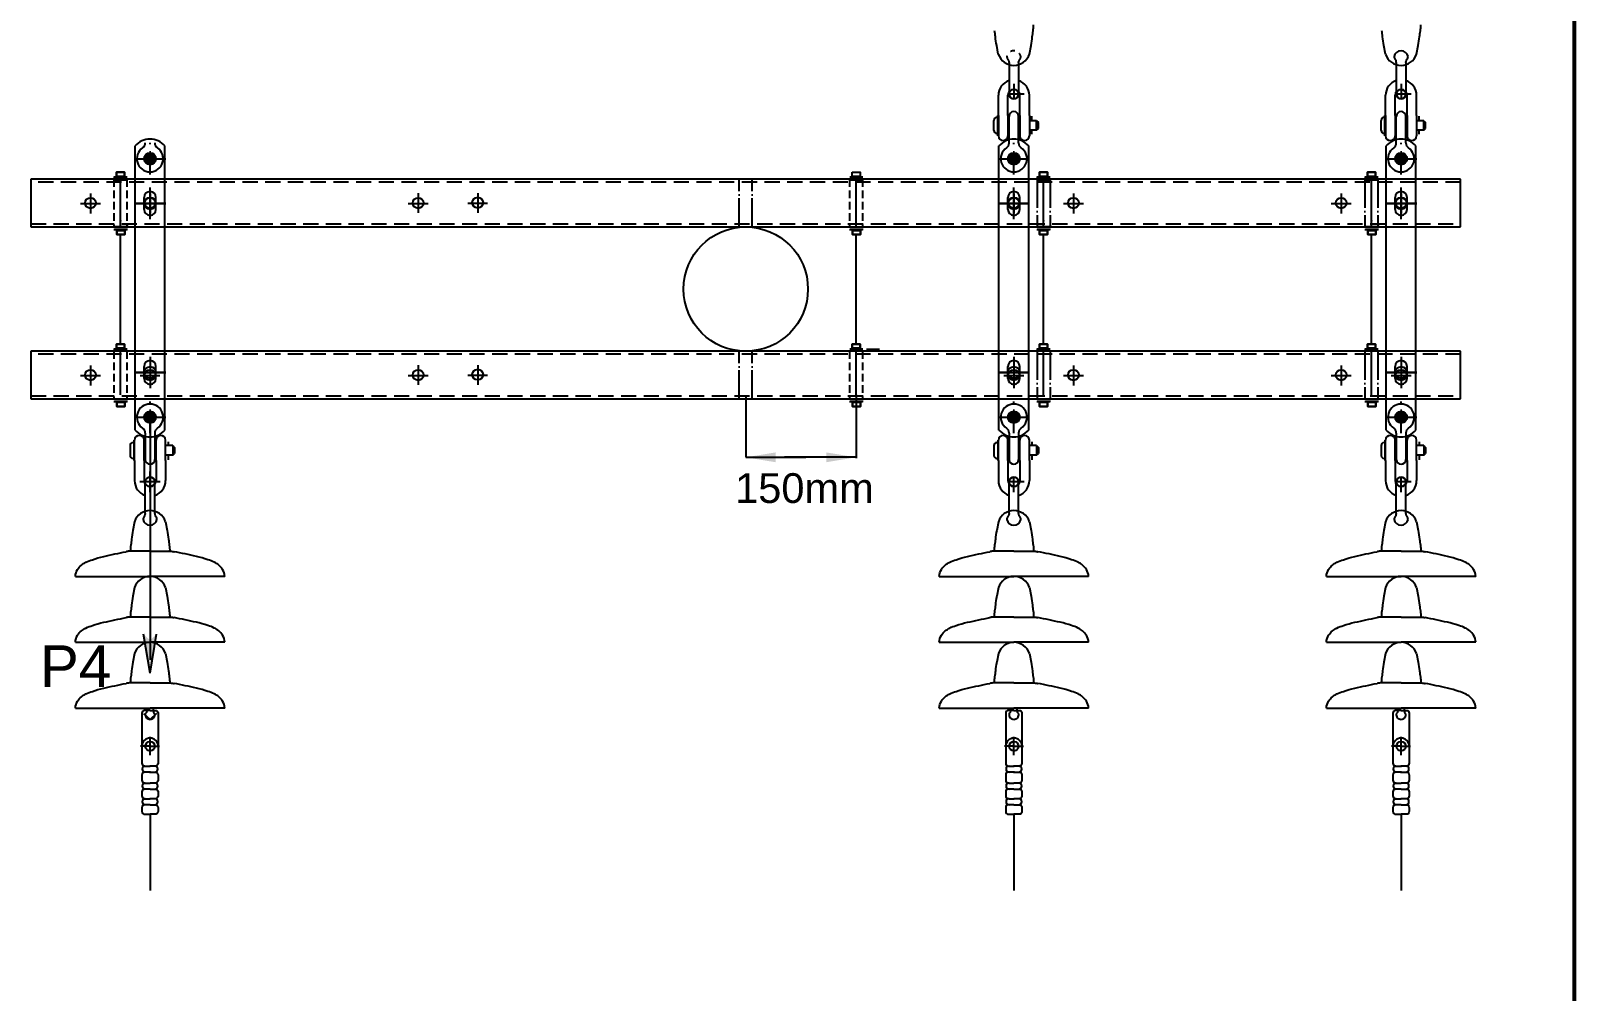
# Model space of a CAD drawing. Header units: millimetres. Extents: x 2635 to 48045, y -9970 to 7555.
# Drawn here: x 38176 to 40768, y -8358 to -6745 of the extents above; entities that cross this region are included whole.
import ezdxf

# ---------------------------------------------------------------- set-up
doc = ezdxf.new("R2010")
doc.units = ezdxf.units.MM
for name, pattern in [('ACAD_ISO03W100', [30, 12, -18]), ('ACAD_ISO04W100', [30, 24, -3, 0, -3]), ('DASHDOTX2', [50.8, 25.4, -12.7, 0, -12.7]), ('DASHED2', [9.525, 6.35, -3.175])]:
    doc.linetypes.add(name, pattern=pattern)
doc.styles.add('Standard1', font='VNARIAL_0.TTF')
doc.styles.add('Standard_1', font='VHELVEN_0.TTF')
doc.dimstyles.new('Da22', dxfattribs={"dimscale": 20, "dimtxt": 2.5, "dimasz": 2.5, "dimexe": 1.25, "dimexo": 0.625, "dimtad": 1, "dimtxsty": 'Standard1', "dimcen": 2.5, "dimclrd": 140, "dimclre": 140, "dimadec": 0, "dimazin": 0, "dimtfac": 1, "dimtmove": 0, "dimatfit": 3, "dimfxl": 1, "dimarcsym": 0})

msp = doc.modelspace()

# ---------------------------------------------------------------- hatches: boundary and pattern name
h = msp.add_hatch(color=140)
edge = h.paths.add_edge_path()
edge.add_arc((38376.257, -6960.139), 9.957, 0, 360)
h = msp.add_hatch(color=140)
edge = h.paths.add_edge_path()
edge.add_arc((39826.257, -6960.139), 9.957, 0, 360)
h = msp.add_hatch(color=140)
edge = h.paths.add_edge_path()
edge.add_arc((40476.257, -6960.139), 9.957, 0, 360)
h = msp.add_hatch(color=140)
edge = h.paths.add_edge_path()
edge.add_arc((38376.287, -7394.139), 9.957, 0, 360)
h = msp.add_hatch(color=140)
edge = h.paths.add_edge_path()
edge.add_arc((39826.287, -7394.139), 9.957, 0, 360)
h = msp.add_hatch(color=140)
edge = h.paths.add_edge_path()
edge.add_arc((40476.287, -7394.139), 9.957, 0, 360)
h = msp.add_hatch(color=6)
h.paths.add_polyline_path([(38365.492, -7758.653), (38376.287, -7768.742), (38387.081, -7758.653), (38376.287, -7824.195)])
edge = h.paths.add_edge_path()
edge.add_line((38376.287, -7394.139), (38376.287, -7801.338))

# ---------------------------------------------------------------- linework, layer by layer
at = {"color": 2}
for p, q in [((40765.404, -2955.07), (40765.404, -9955.07)), ((40765.404, -2956.07), (40765.404, -9956.07)), ((40765.404, -2957.07), (40765.404, -9957.07)), ((40765.404, -2958.07), (40765.404, -9958.07)), ((40766.404, -2955.07), (40766.404, -9955.07)), ((40766.404, -2956.07), (40766.404, -9956.07)), ((40766.404, -2957.07), (40766.404, -9957.07)), ((40766.404, -2958.07), (40766.404, -9958.07)), ((40767.404, -2955.07), (40767.404, -9955.07)), ((40767.404, -2956.07), (40767.404, -9956.07)), ((40767.404, -2957.07), (40767.404, -9957.07)), ((40767.404, -2958.07), (40767.404, -9958.07)), ((40768.404, -2955.07), (40768.404, -9955.07)), ((40768.404, -2956.07), (40768.404, -9956.07)), ((40768.404, -2957.07), (40768.404, -9957.07)), ((40768.404, -2958.07), (40768.404, -9958.07)), ((38326.562, -7271.347), (38326.562, -7087.562)), ((39561.44, -7271.347), (39561.44, -7087.562)), ((39875.796, -7271.347), (39875.796, -7087.562)), ((40426.562, -7271.347), (40426.562, -7087.562))]:
    msp.add_line(p, q, dxfattribs=at)
at = {"color": 140}
for p, q in [((39818.257, -6798.543), (39818.257, -6797.325)), ((39818.257, -6798.543), (39818.257, -6851.599)), ((39834.257, -6798.543), (39834.257, -6797.325)), ((39834.257, -6798.543), (39834.257, -6851.599)), ((40468.257, -6798.543), (40468.257, -6797.325)), ((40468.257, -6798.543), (40468.257, -6851.599)), ((40484.257, -6798.543), (40484.257, -6797.325)), ((40484.257, -6798.543), (40484.257, -6851.599)), ((39800.257, -6887.636), (39800.257, -6853.599)), ((39816.257, -6887.636), (39816.257, -6853.599)), ((39836.257, -6887.636), (39836.257, -6853.599)), ((39852.257, -6887.636), (39852.257, -6853.599)), ((40450.257, -6887.636), (40450.257, -6853.599)), ((40466.257, -6887.636), (40466.257, -6853.599)), ((40486.257, -6887.636), (40486.257, -6853.599)), ((40502.257, -6887.636), (40502.257, -6853.599)), ((39797.763, -6890.723), (39798.55, -6890.723)), ((39799.233, -6921.672), (39799.233, -6887.636)), ((39800.257, -6887.636), (39800.257, -6921.672)), ((39816.257, -6887.636), (39816.257, -6921.672)), ((39818.257, -6933.539), (39818.257, -6888.992)), ((39834.257, -6933.539), (39834.257, -6888.992)), ((39836.257, -6887.636), (39836.257, -6921.672)), ((39852.257, -6887.636), (39852.257, -6921.672)), ((39856.621, -6896.388), (39856.621, -6888.673)), ((40447.763, -6890.723), (40448.55, -6890.723)), ((40449.233, -6921.672), (40449.233, -6887.636)), ((40450.257, -6887.636), (40450.257, -6921.672)), ((40466.257, -6887.636), (40466.257, -6921.672)), ((40468.257, -6933.539), (40468.257, -6888.992)), ((40484.257, -6933.539), (40484.257, -6888.992)), ((40486.257, -6887.636), (40486.257, -6921.672)), ((40502.257, -6887.636), (40502.257, -6921.672)), ((40506.621, -6896.388), (40506.621, -6888.673)), ((39792.763, -6912.545), (39792.763, -6895.723)), ((39797.763, -6917.545), (39798.55, -6917.545)), ((39818.257, -6896.388), (39816.257, -6896.388)), ((39818.257, -6912.388), (39816.257, -6912.388)), ((39836.257, -6896.388), (39834.257, -6896.388)), ((39836.257, -6912.388), (39834.257, -6912.388)), ((39864.377, -6896.388), (39852.257, -6896.388)), ((39864.377, -6912.388), (39852.257, -6912.388)), ((39856.621, -6918.912), (39856.621, -6912.388)), ((39864.377, -6912.388), (39864.377, -6896.388)), ((39864.377, -6896.388), (39867.377, -6899.388)), ((39864.377, -6912.388), (39867.377, -6909.388)), ((39867.377, -6909.388), (39867.377, -6899.388)), ((40442.763, -6912.545), (40442.763, -6895.723)), ((40447.763, -6917.545), (40448.55, -6917.545)), ((40468.257, -6896.388), (40466.257, -6896.388)), ((40468.257, -6912.388), (40466.257, -6912.388)), ((40486.257, -6896.388), (40484.257, -6896.388)), ((40486.257, -6912.388), (40484.257, -6912.388)), ((40514.377, -6896.388), (40502.257, -6896.388)), ((40514.377, -6912.388), (40502.257, -6912.388)), ((40506.621, -6918.912), (40506.621, -6912.388)), ((40514.377, -6912.388), (40514.377, -6896.388)), ((40514.377, -6896.388), (40517.377, -6899.388)), ((40514.377, -6912.388), (40517.377, -6909.388)), ((40517.377, -6909.388), (40517.377, -6899.388)), ((38349.716, -6960.139), (38402.799, -6960.139)), ((39799.716, -6960.139), (39852.799, -6960.139)), ((40449.716, -6960.139), (40502.799, -6960.139)), ((38315.126, -6991.123), (38337.142, -6991.123)), ((38337.998, -6991.123), (38315.982, -6991.123)), ((38337.998, -6996.023), (38315.982, -6996.023)), ((39572.875, -6991.123), (39550.86, -6991.123)), ((39572.875, -6996.023), (39550.86, -6996.023)), ((39864.361, -6991.123), (39886.376, -6991.123)), ((39887.232, -6991.123), (39865.217, -6991.123)), ((39887.232, -6996.023), (39865.217, -6996.023)), ((40415.126, -6991.123), (40437.142, -6991.123)), ((40437.998, -6991.123), (40415.982, -6991.123)), ((40437.998, -6996.023), (40415.982, -6996.023)), ((38376.257, -7061.774), (38376.257, -7008.691)), ((38376.257, -7061.774), (38376.257, -7008.691)), ((38376.257, -7061.774), (38376.257, -7008.691)), ((39826.257, -7061.774), (39826.257, -7008.691)), ((39826.257, -7061.774), (39826.257, -7008.691)), ((39826.257, -7061.774), (39826.257, -7008.691)), ((40476.257, -7061.774), (40476.257, -7008.691)), ((40476.257, -7061.774), (40476.257, -7008.691)), ((40476.257, -7061.774), (40476.257, -7008.691)), ((38402.799, -7035.233), (38349.716, -7035.233)), ((38402.799, -7035.233), (38349.716, -7035.233)), ((38349.716, -7035.233), (38402.799, -7035.233)), ((38349.716, -7035.233), (38402.799, -7035.233)), ((38366.3, -7045.276), (38366.3, -7025.189)), ((38386.214, -7045.276), (38386.214, -7025.189)), ((39799.716, -7035.233), (39852.799, -7035.233)), ((39799.716, -7035.233), (39852.799, -7035.233)), ((39852.799, -7035.233), (39799.716, -7035.233)), ((39852.799, -7035.233), (39799.716, -7035.233)), ((39816.3, -7045.276), (39816.3, -7025.189)), ((39836.214, -7045.276), (39836.214, -7025.189)), ((40449.716, -7035.233), (40502.799, -7035.233)), ((40449.716, -7035.233), (40502.799, -7035.233)), ((40502.799, -7035.233), (40449.716, -7035.233)), ((40502.799, -7035.233), (40449.716, -7035.233)), ((40466.3, -7045.276), (40466.3, -7025.189)), ((40486.214, -7045.276), (40486.214, -7025.189)), ((38312.881, -7074.644), (38338.016, -7074.644)), ((38340.243, -7074.644), (38315.108, -7074.644)), ((39862.116, -7074.644), (39887.25, -7074.644)), ((39889.477, -7074.644), (39864.342, -7074.644)), ((40412.881, -7074.644), (40438.016, -7074.644)), ((40440.243, -7074.644), (40415.108, -7074.644)), ((38315.584, -7079.072), (38337.599, -7079.072)), ((38338.455, -7079.072), (38316.44, -7079.072)), ((39550.462, -7079.072), (39572.477, -7079.072)), ((39573.333, -7079.072), (39551.317, -7079.072)), ((39864.818, -7079.072), (39886.833, -7079.072)), ((39887.689, -7079.072), (39865.674, -7079.072)), ((40415.584, -7079.072), (40437.599, -7079.072)), ((40438.455, -7079.072), (40416.44, -7079.072)), ((38315.126, -7279.837), (38337.142, -7279.837)), ((38337.998, -7279.837), (38315.982, -7279.837)), ((39572.875, -7279.837), (39550.86, -7279.837)), ((39578.923, -7279.837), (39600.938, -7279.837)), ((39864.361, -7279.837), (39886.376, -7279.837)), ((39887.232, -7279.837), (39865.217, -7279.837)), ((40415.126, -7279.837), (40437.142, -7279.837)), ((40437.998, -7279.837), (40415.982, -7279.837)), ((38366.3, -7329.09), (38366.3, -7309.003)), ((38376.257, -7292.505), (38376.257, -7345.588)), ((38376.257, -7292.505), (38376.257, -7345.588)), ((38386.214, -7329.09), (38386.214, -7309.003)), ((39816.3, -7329.09), (39816.3, -7309.003)), ((39826.257, -7292.505), (39826.257, -7345.588)), ((39826.257, -7292.505), (39826.257, -7345.588)), ((39836.214, -7329.09), (39836.214, -7309.003)), ((40466.3, -7329.09), (40466.3, -7309.003)), ((40476.257, -7292.505), (40476.257, -7345.588)), ((40476.257, -7292.505), (40476.257, -7345.588)), ((40486.214, -7329.09), (40486.214, -7309.003)), ((38402.799, -7319.046), (38349.716, -7319.046)), ((38349.716, -7319.046), (38402.799, -7319.046)), ((38349.716, -7319.046), (38402.799, -7319.046)), ((39799.716, -7319.046), (39852.799, -7319.046)), ((39799.716, -7319.046), (39852.799, -7319.046)), ((39852.799, -7319.046), (39799.716, -7319.046)), ((40449.716, -7319.046), (40502.799, -7319.046)), ((40449.716, -7319.046), (40502.799, -7319.046)), ((40502.799, -7319.046), (40449.716, -7319.046)), ((38315.584, -7367.786), (38337.599, -7367.786)), ((38338.455, -7367.786), (38316.44, -7367.786)), ((39550.462, -7367.786), (39572.477, -7367.786)), ((39573.333, -7367.786), (39551.317, -7367.786)), ((39864.818, -7367.786), (39886.833, -7367.786)), ((39887.689, -7367.786), (39865.674, -7367.786)), ((40415.584, -7367.786), (40437.599, -7367.786)), ((40438.455, -7367.786), (40416.44, -7367.786)), ((38349.716, -7394.139), (38402.799, -7394.139)), ((39799.716, -7394.139), (39852.799, -7394.139)), ((40449.716, -7394.139), (40502.799, -7394.139)), ((39797.793, -7436.734), (39798.579, -7436.734)), ((39799.262, -7432.607), (39799.262, -7466.643)), ((39800.287, -7466.643), (39800.287, -7432.607)), ((39816.287, -7466.643), (39816.287, -7432.607)), ((39818.287, -7420.739), (39818.287, -7465.287)), ((39834.287, -7420.739), (39834.287, -7465.287)), ((39836.287, -7466.643), (39836.287, -7432.607)), ((39852.287, -7466.643), (39852.287, -7432.607)), ((39856.65, -7435.367), (39856.65, -7441.891)), ((40447.793, -7436.734), (40448.579, -7436.734)), ((40449.262, -7432.607), (40449.262, -7466.643)), ((40450.287, -7466.643), (40450.287, -7432.607)), ((40466.287, -7466.643), (40466.287, -7432.607)), ((40468.287, -7420.739), (40468.287, -7465.287)), ((40484.287, -7420.739), (40484.287, -7465.287)), ((40486.287, -7466.643), (40486.287, -7432.607)), ((40502.287, -7466.643), (40502.287, -7432.607)), ((40506.65, -7435.367), (40506.65, -7441.891)), ((39792.793, -7441.734), (39792.793, -7458.555)), ((39797.793, -7463.555), (39798.579, -7463.555)), ((39818.287, -7441.891), (39816.287, -7441.891)), ((39818.287, -7457.891), (39816.287, -7457.891)), ((39836.287, -7441.891), (39834.287, -7441.891)), ((39836.287, -7457.891), (39834.287, -7457.891)), ((39864.407, -7441.891), (39852.287, -7441.891)), ((39864.407, -7457.891), (39852.287, -7457.891)), ((39856.65, -7457.891), (39856.65, -7465.606)), ((39864.407, -7441.891), (39864.407, -7457.891)), ((39864.407, -7441.891), (39867.407, -7444.891)), ((39864.407, -7457.891), (39867.407, -7454.891)), ((39867.407, -7444.891), (39867.407, -7454.891)), ((40442.793, -7441.734), (40442.793, -7458.555)), ((40447.793, -7463.555), (40448.579, -7463.555)), ((40468.287, -7441.891), (40466.287, -7441.891)), ((40468.287, -7457.891), (40466.287, -7457.891)), ((40486.287, -7441.891), (40484.287, -7441.891)), ((40486.287, -7457.891), (40484.287, -7457.891)), ((40514.407, -7441.891), (40502.287, -7441.891)), ((40514.407, -7457.891), (40502.287, -7457.891)), ((40506.65, -7457.891), (40506.65, -7465.606)), ((40514.407, -7441.891), (40514.407, -7457.891)), ((40514.407, -7441.891), (40517.407, -7444.891)), ((40514.407, -7457.891), (40517.407, -7454.891)), ((40517.407, -7444.891), (40517.407, -7454.891)), ((39800.287, -7466.643), (39800.287, -7500.679)), ((39816.287, -7466.643), (39816.287, -7500.679)), ((39836.287, -7466.643), (39836.287, -7500.679)), ((39852.287, -7466.643), (39852.287, -7500.679)), ((40450.287, -7466.643), (40450.287, -7500.679)), ((40466.287, -7466.643), (40466.287, -7500.679)), ((40486.287, -7466.643), (40486.287, -7500.679)), ((40502.287, -7466.643), (40502.287, -7500.679)), ((39818.287, -7555.736), (39818.287, -7502.679)), ((39834.287, -7555.736), (39834.287, -7502.679)), ((40468.287, -7555.736), (40468.287, -7502.679)), ((40484.287, -7555.736), (40484.287, -7502.679)), ((39818.287, -7555.736), (39818.287, -7556.954)), ((39834.287, -7555.736), (39834.287, -7556.954)), ((40468.287, -7555.736), (40468.287, -7556.954)), ((40484.287, -7555.736), (40484.287, -7556.954)), ((39821.283, -7882.757), (39821.283, -7887.217)), ((39831.291, -7882.757), (39831.291, -7887.217)), ((40471.283, -7882.757), (40471.283, -7887.217)), ((40481.291, -7882.757), (40481.291, -7887.217)), ((39826.302, -7961.575), (39826.302, -7930.956)), ((40476.302, -7961.575), (40476.302, -7930.956)), ((39826.302, -7946.687), (39810.302, -7946.687)), ((39826.302, -7946.687), (39842.302, -7946.687)), ((40476.302, -7946.687), (40460.302, -7946.687)), ((40476.302, -7946.687), (40492.302, -7946.687)), ((39826.302, -8060.848), (39826.302, -8189.102)), ((40476.302, -8060.848), (40476.302, -8189.102))]:
    msp.add_line(p, q, dxfattribs=at)
at = {"color": 140, "linetype": 'DASHDOTX2'}
for p, q in [((39826.257, -6834.511), (39826.257, -6868.688)), ((40476.257, -6834.511), (40476.257, -6868.688)), ((39843.346, -6851.599), (39809.169, -6851.599)), ((40493.346, -6851.599), (40459.169, -6851.599)), ((38376.257, -6986.681), (38376.257, -6933.598)), ((39826.257, -6986.681), (39826.257, -6933.598)), ((40476.257, -6986.681), (40476.257, -6933.598)), ((38376.257, -7420.681), (38376.257, -7367.598)), ((39826.257, -7420.681), (39826.257, -7367.598)), ((40476.257, -7420.681), (40476.257, -7367.598)), ((39826.287, -7519.768), (39826.287, -7485.591)), ((40476.287, -7519.768), (40476.287, -7485.591)), ((39843.375, -7502.679), (39809.198, -7502.679)), ((40493.375, -7502.679), (40459.198, -7502.679))]:
    msp.add_line(p, q, dxfattribs=at)
for p, q in [((38351.257, -7415.68), (38351.257, -6938.599)), ((38401.257, -7415.68), (38401.257, -6938.599)), ((39801.257, -7415.68), (39801.257, -6938.599)), ((39851.257, -7415.68), (39851.257, -6938.599)), ((40451.257, -7415.68), (40451.257, -6938.599)), ((40501.257, -7415.68), (40501.257, -6938.599)), ((38326.562, -7072.733), (38326.562, -6997.733)), ((39561.44, -7072.733), (39561.44, -6997.733)), ((39875.796, -7072.733), (39875.796, -6997.733)), ((40426.562, -7072.733), (40426.562, -6997.733)), ((38326.562, -7271.347), (38326.562, -7087.562)), ((39561.44, -7271.347), (39561.44, -7087.562)), ((39875.796, -7271.347), (39875.796, -7087.562)), ((40426.562, -7271.347), (40426.562, -7087.562)), ((38326.562, -7356.546), (38326.562, -7281.546)), ((39561.44, -7356.546), (39561.44, -7281.546)), ((39875.796, -7356.546), (39875.796, -7281.546)), ((40426.562, -7356.546), (40426.562, -7281.546))]:
    msp.add_line(p, q)
at = {"color": 7}
for p, q in [((40576.257, -6994.544), (38176.257, -6994.544)), ((38176.257, -6994.544), (38176.257, -7074.544)), ((40576.257, -7074.544), (40576.257, -6994.544)), ((38176.257, -7074.544), (40576.257, -7074.544)), ((40576.257, -7283.357), (38176.257, -7283.357)), ((38176.257, -7283.357), (38176.257, -7363.357)), ((40576.257, -7363.357), (40576.257, -7283.357)), ((39376.257, -7358.357), (39376.257, -7461.515)), ((39561.44, -7356.546), (39561.44, -7462.92)), ((38176.257, -7363.357), (40576.257, -7363.357)), ((38376.287, -7824.195), (38365.492, -7758.653))]:
    msp.add_line(p, q, dxfattribs=at)
at = {"color": 140, "linetype": 'DASHED2', "ltscale": 2}
for p, q in [((38315.257, -6994.544), (38315.257, -7074.544)), ((38337.257, -6994.544), (38337.257, -7074.544)), ((39550.135, -6994.544), (39550.135, -7074.544)), ((39572.135, -6994.544), (39572.135, -7074.544)), ((38315.257, -7283.357), (38315.257, -7363.357)), ((38337.257, -7283.357), (38337.257, -7363.357)), ((39550.135, -7283.357), (39550.135, -7363.357)), ((39572.135, -7283.357), (39572.135, -7363.357))]:
    msp.add_line(p, q, dxfattribs=at)
at = {"color": 140, "linetype": 'ACAD_ISO04W100', "ltscale": 2}
for p, q in [((39365.257, -7074.544), (39365.257, -6994.544)), ((39387.257, -7074.544), (39387.257, -6994.544)), ((39865.257, -6994.544), (39865.257, -7074.544)), ((39887.257, -6994.544), (39887.257, -7074.544)), ((40415.257, -6994.544), (40415.257, -7074.544)), ((40437.257, -6994.544), (40437.257, -7074.544)), ((38276.257, -7018.535), (38276.257, -7051.93)), ((38376.257, -7018.535), (38376.257, -7051.93)), ((38826.257, -7017.846), (38826.257, -7051.241)), ((38926.257, -7017.846), (38926.257, -7051.241)), ((39826.257, -7018.535), (39826.257, -7051.93)), ((39926.257, -7018.535), (39926.257, -7051.93)), ((40375.677, -7018.535), (40375.677, -7051.93)), ((40476.257, -7018.535), (40476.257, -7051.93)), ((38259.56, -7035.233), (38292.955, -7035.233)), ((38359.56, -7035.233), (38392.955, -7035.233)), ((38809.56, -7035.233), (38842.955, -7035.233)), ((38909.56, -7034.544), (38942.955, -7034.544)), ((39809.56, -7035.233), (39842.955, -7035.233)), ((39909.56, -7035.233), (39942.955, -7035.233)), ((40358.98, -7035.233), (40392.375, -7035.233)), ((40459.56, -7035.233), (40492.955, -7035.233)), ((39365.257, -7363.357), (39365.257, -7283.357)), ((39387.257, -7363.357), (39387.257, -7283.357)), ((39865.257, -7283.357), (39865.257, -7363.357)), ((39887.257, -7283.357), (39887.257, -7363.357)), ((40415.257, -7283.357), (40415.257, -7363.357)), ((40437.257, -7283.357), (40437.257, -7363.357)), ((38276.257, -7307.349), (38276.257, -7340.744)), ((38376.257, -7307.349), (38376.257, -7340.744)), ((38826.257, -7306.66), (38826.257, -7340.055)), ((38926.257, -7306.66), (38926.257, -7340.055)), ((39826.257, -7307.349), (39826.257, -7340.744)), ((39926.257, -7307.349), (39926.257, -7340.744)), ((40375.677, -7307.349), (40375.677, -7340.744)), ((40476.257, -7307.349), (40476.257, -7340.744)), ((38259.56, -7324.046), (38292.955, -7324.046)), ((38359.56, -7324.046), (38392.955, -7324.046)), ((38809.56, -7324.046), (38842.955, -7324.046)), ((38909.56, -7323.357), (38942.955, -7323.357)), ((39809.56, -7324.046), (39842.955, -7324.046)), ((39909.56, -7324.046), (39942.955, -7324.046)), ((40358.98, -7324.046), (40392.375, -7324.046)), ((40459.56, -7324.046), (40492.955, -7324.046))]:
    msp.add_line(p, q, dxfattribs=at)
at = {"color": 140, "linetype": 'DASHED2', "ltscale": 4}
for p, q in [((40576.257, -6999.544), (38176.257, -6999.544)), ((38176.257, -7069.544), (40576.257, -7069.544)), ((40576.257, -7288.357), (38176.257, -7288.357)), ((38176.257, -7358.357), (40576.257, -7358.357))]:
    msp.add_line(p, q, dxfattribs=at)
at = {"color": 6}
for p, q in [((38376.287, -7394.139), (38376.287, -7801.338)), ((38376.287, -7824.195), (38387.081, -7758.653))]:
    msp.add_line(p, q, dxfattribs=at)
at = {"color": 240}
for p, q in [((38347.793, -7436.734), (38348.579, -7436.734)), ((38349.262, -7432.607), (38349.262, -7466.643)), ((38350.287, -7466.643), (38350.287, -7432.607)), ((38366.287, -7466.643), (38366.287, -7432.607)), ((38368.287, -7420.739), (38368.287, -7465.287)), ((38384.287, -7420.739), (38384.287, -7465.287)), ((38386.287, -7466.643), (38386.287, -7432.607)), ((38402.287, -7466.643), (38402.287, -7432.607)), ((38406.65, -7435.367), (38406.65, -7441.891)), ((38342.793, -7441.734), (38342.793, -7458.555)), ((38347.793, -7463.555), (38348.579, -7463.555)), ((38368.287, -7441.891), (38366.287, -7441.891)), ((38368.287, -7457.891), (38366.287, -7457.891)), ((38386.287, -7441.891), (38384.287, -7441.891)), ((38386.287, -7457.891), (38384.287, -7457.891)), ((38414.407, -7441.891), (38402.287, -7441.891)), ((38414.407, -7457.891), (38402.287, -7457.891)), ((38406.65, -7457.891), (38406.65, -7465.606)), ((38414.407, -7441.891), (38414.407, -7457.891)), ((38414.407, -7441.891), (38417.407, -7444.891)), ((38414.407, -7457.891), (38417.407, -7454.891)), ((38417.407, -7444.891), (38417.407, -7454.891)), ((38350.287, -7466.643), (38350.287, -7500.679)), ((38366.287, -7466.643), (38366.287, -7500.679)), ((38376.287, -7519.768), (38376.287, -7485.591)), ((38386.287, -7466.643), (38386.287, -7500.679)), ((38402.287, -7466.643), (38402.287, -7500.679)), ((38393.375, -7502.679), (38359.198, -7502.679)), ((38368.287, -7555.736), (38368.287, -7502.679)), ((38384.287, -7555.736), (38384.287, -7502.679)), ((38368.287, -7555.736), (38368.287, -7556.954)), ((38384.287, -7555.736), (38384.287, -7556.954)), ((38365.492, -7891.899), (38376.287, -7901.988)), ((38371.283, -7882.757), (38371.283, -7887.217)), ((38387.081, -7891.899), (38376.287, -7901.988)), ((38381.291, -7882.757), (38381.291, -7887.217)), ((38376.302, -7961.575), (38376.302, -7930.956)), ((38376.302, -7946.687), (38360.302, -7946.687)), ((38376.302, -7946.687), (38392.302, -7946.687)), ((38376.302, -8060.848), (38376.302, -8189.102))]:
    msp.add_line(p, q, dxfattribs=at)
at = {"color": 140}
for points in [[(39858.611, -6745.421, 0.05512231), (39859.155, -6735.219, -7.38166631)], [(40508.611, -6745.421, 0.05512231), (40509.155, -6735.219, -7.38166631)], [(39800.205, -6784.618), (39797.456, -6770.008, -0.01898779), (39795.252, -6755.22, 0.01335448), (39793.904, -6745.421, 6.60090783)], [(39852.31, -6784.618), (39855.058, -6770.008, 0.01898779), (39857.263, -6755.22, -0.01335448), (39858.611, -6745.421, -6.60090783)], [(40450.205, -6784.618), (40447.456, -6770.008, -0.01898779), (40445.252, -6755.22, 0.01335448), (40443.904, -6745.421, 6.60090783)], [(40502.31, -6784.618), (40505.058, -6770.008, 0.01898779), (40507.263, -6755.22, -0.01335448), (40508.611, -6745.421, -6.60090783)], [(39800.234, -7569.661), (39797.486, -7584.271, 0.01898779), (39795.281, -7599.059, -0.01335448), (39793.934, -7608.858, -6.60090783)], [(39852.34, -7569.661), (39855.088, -7584.271, -0.01898779), (39857.292, -7599.059, 0.01335448), (39858.64, -7608.858, 6.60090783)], [(40450.234, -7569.661), (40447.486, -7584.271, 0.01898779), (40445.281, -7599.059, -0.01335448), (40443.934, -7608.858, -6.60090783)], [(40502.34, -7569.661), (40505.088, -7584.271, -0.01898779), (40507.292, -7599.059, 0.01335448), (40508.64, -7608.858, 6.60090783)], [(39700.948, -7661.532, -0.12646389), (39704.552, -7649.618, -0.06685663), (39710.961, -7642.5, -0.06371024), (39718.618, -7637.518, -0.04467711), (39729.479, -7633.426, -0.03200233), (39748.521, -7627.956, -0.0086151), (39786.037, -7619.982)], [(39826.361, -7619.06), (39793.389, -7619.06, 0.03315086), (39790.046, -7619.282, 0.01624071), (39787.714, -7619.67, 0.09633496), (39786.742, -7619.887, -0.05077985), (39786.037, -7619.982, -0.64695834)], [(39793.934, -7608.858, 0.05512231), (39793.389, -7619.06, -7.38166631)], [(39826.213, -7619.06), (39859.184, -7619.06, -0.03315086), (39862.527, -7619.282, -0.01624071), (39864.86, -7619.67, -0.09633496), (39865.832, -7619.887, 0.05077985), (39866.537, -7619.982, 0.64695834)], [(39858.64, -7608.858, -0.05512231), (39859.184, -7619.06, 7.38166631)], [(39951.626, -7661.532, 0.12646389), (39948.022, -7649.618, 0.06685663), (39941.612, -7642.5, 0.06371024), (39933.956, -7637.518, 0.04467711), (39923.095, -7633.426, 0.03200233), (39904.053, -7627.956, 0.0086151), (39866.537, -7619.982)], [(40350.948, -7661.532, -0.12646389), (40354.552, -7649.618, -0.06685663), (40360.961, -7642.5, -0.06371024), (40368.618, -7637.518, -0.04467711), (40379.479, -7633.426, -0.03200233), (40398.521, -7627.956, -0.0086151), (40436.037, -7619.982)], [(40476.361, -7619.06), (40443.389, -7619.06, 0.03315086), (40440.046, -7619.282, 0.01624071), (40437.714, -7619.67, 0.09633496), (40436.742, -7619.887, -0.05077985), (40436.037, -7619.982, -0.64695834)], [(40443.934, -7608.858, 0.05512231), (40443.389, -7619.06, -7.38166631)], [(40476.213, -7619.06), (40509.184, -7619.06, -0.03315086), (40512.527, -7619.282, -0.01624071), (40514.86, -7619.67, -0.09633496), (40515.832, -7619.887, 0.05077985), (40516.537, -7619.982, 0.64695834)], [(40508.64, -7608.858, -0.05512231), (40509.184, -7619.06, 7.38166631)], [(40601.626, -7661.532, 0.12646389), (40598.022, -7649.618, 0.06685663), (40591.612, -7642.5, 0.06371024), (40583.956, -7637.518, 0.04467711), (40573.095, -7633.426, 0.03200233), (40554.053, -7627.956, 0.0086151), (40516.537, -7619.982)], [(39800.234, -7680.273), (39797.486, -7694.883, 0.01898779), (39795.281, -7709.672, -0.01335448), (39793.934, -7719.47, -6.60090783)], [(39852.34, -7680.273), (39855.088, -7694.883, -0.01898779), (39857.292, -7709.672, 0.01335448), (39858.64, -7719.47, 6.60090783)], [(40450.234, -7680.273), (40447.486, -7694.883, 0.01898779), (40445.281, -7709.672, -0.01335448), (40443.934, -7719.47, -6.60090783)], [(40502.34, -7680.273), (40505.088, -7694.883, -0.01898779), (40507.292, -7709.672, 0.01335448), (40508.64, -7719.47, 6.60090783)], [(39793.934, -7719.47, 0.05512231), (39793.389, -7729.673, -7.38166631)], [(39858.64, -7719.47, -0.05512231), (39859.184, -7729.673, 7.38166631)], [(40443.934, -7719.47, 0.05512231), (40443.389, -7729.673, -7.38166631)], [(40508.64, -7719.47, -0.05512231), (40509.184, -7729.673, 7.38166631)], [(39700.948, -7772.144, -0.12646389), (39704.552, -7760.23, -0.06685663), (39710.961, -7753.113, -0.06371024), (39718.618, -7748.131, -0.04467711), (39729.479, -7744.038, -0.03200233), (39748.521, -7738.569, -0.0086151), (39786.037, -7730.595)], [(39826.361, -7729.673), (39793.389, -7729.673, 0.03315086), (39790.046, -7729.894, 0.01624071), (39787.714, -7730.283, 0.09633496), (39786.742, -7730.5, -0.05077985), (39786.037, -7730.595, -0.64695834)], [(39826.213, -7729.673), (39859.184, -7729.673, -0.03315086), (39862.527, -7729.894, -0.01624071), (39864.86, -7730.283, -0.09633496), (39865.832, -7730.5, 0.05077985), (39866.537, -7730.595, 0.64695834)], [(39951.626, -7772.144, 0.12646389), (39948.022, -7760.23, 0.06685663), (39941.612, -7753.113, 0.06371024), (39933.956, -7748.131, 0.04467711), (39923.095, -7744.038, 0.03200233), (39904.053, -7738.569, 0.0086151), (39866.537, -7730.595)], [(40350.948, -7772.144, -0.12646389), (40354.552, -7760.23, -0.06685663), (40360.961, -7753.113, -0.06371024), (40368.618, -7748.131, -0.04467711), (40379.479, -7744.038, -0.03200233), (40398.521, -7738.569, -0.0086151), (40436.037, -7730.595)], [(40476.361, -7729.673), (40443.389, -7729.673, 0.03315086), (40440.046, -7729.894, 0.01624071), (40437.714, -7730.283, 0.09633496), (40436.742, -7730.5, -0.05077985), (40436.037, -7730.595, -0.64695834)], [(40476.213, -7729.673), (40509.184, -7729.673, -0.03315086), (40512.527, -7729.894, -0.01624071), (40514.86, -7730.283, -0.09633496), (40515.832, -7730.5, 0.05077985), (40516.537, -7730.595, 0.64695834)], [(40601.626, -7772.144, 0.12646389), (40598.022, -7760.23, 0.06685663), (40591.612, -7753.113, 0.06371024), (40583.956, -7748.131, 0.04467711), (40573.095, -7744.038, 0.03200233), (40554.053, -7738.569, 0.0086151), (40516.537, -7730.595)], [(39800.234, -7790.886), (39797.486, -7805.496, 0.01898779), (39795.281, -7820.285, -0.01335448), (39793.934, -7830.083, -6.60090783)], [(39852.34, -7790.886), (39855.088, -7805.496, -0.01898779), (39857.292, -7820.285, 0.01335448), (39858.64, -7830.083, 6.60090783)], [(40450.234, -7790.886), (40447.486, -7805.496, 0.01898779), (40445.281, -7820.285, -0.01335448), (40443.934, -7830.083, -6.60090783)], [(40502.34, -7790.886), (40505.088, -7805.496, -0.01898779), (40507.292, -7820.285, 0.01335448), (40508.64, -7830.083, 6.60090783)], [(39700.948, -7882.757, -0.12646389), (39704.552, -7870.843, -0.06685663), (39710.961, -7863.726, -0.06371024), (39718.618, -7858.743, -0.04467711), (39729.479, -7854.651, -0.03200233), (39748.521, -7849.181, -0.0086151), (39786.037, -7841.207)], [(39826.361, -7840.285), (39793.389, -7840.285, 0.03315086), (39790.046, -7840.507, 0.01624071), (39787.714, -7840.896, 0.09633496), (39786.742, -7841.113, -0.05077985), (39786.037, -7841.207, -0.64695834)], [(39793.934, -7830.083, 0.05512231), (39793.389, -7840.285, -7.38166631)], [(39826.213, -7840.285), (39859.184, -7840.285, -0.03315086), (39862.527, -7840.507, -0.01624071), (39864.86, -7840.896, -0.09633496), (39865.832, -7841.113, 0.05077985), (39866.537, -7841.207, 0.64695834)], [(39858.64, -7830.083, -0.05512231), (39859.184, -7840.285, 7.38166631)], [(39951.626, -7882.757, 0.12646389), (39948.022, -7870.843, 0.06685663), (39941.612, -7863.726, 0.06371024), (39933.956, -7858.743, 0.04467711), (39923.095, -7854.651, 0.03200233), (39904.053, -7849.181, 0.0086151), (39866.537, -7841.207)], [(40350.948, -7882.757, -0.12646389), (40354.552, -7870.843, -0.06685663), (40360.961, -7863.726, -0.06371024), (40368.618, -7858.743, -0.04467711), (40379.479, -7854.651, -0.03200233), (40398.521, -7849.181, -0.0086151), (40436.037, -7841.207)], [(40476.361, -7840.285), (40443.389, -7840.285, 0.03315086), (40440.046, -7840.507, 0.01624071), (40437.714, -7840.896, 0.09633496), (40436.742, -7841.113, -0.05077985), (40436.037, -7841.207, -0.64695834)], [(40443.934, -7830.083, 0.05512231), (40443.389, -7840.285, -7.38166631)], [(40476.213, -7840.285), (40509.184, -7840.285, -0.03315086), (40512.527, -7840.507, -0.01624071), (40514.86, -7840.896, -0.09633496), (40515.832, -7841.113, 0.05077985), (40516.537, -7841.207, 0.64695834)], [(40508.64, -7830.083, -0.05512231), (40509.184, -7840.285, 7.38166631)], [(40601.626, -7882.757, 0.12646389), (40598.022, -7870.843, 0.06685663), (40591.612, -7863.726, 0.06371024), (40583.956, -7858.743, 0.04467711), (40573.095, -7854.651, 0.03200233), (40554.053, -7849.181, 0.0086151), (40516.537, -7841.207)], [(39826.302, -7886.401), (39817.678, -7886.401, 0.41421356), (39812.678, -7891.401), (39812.678, -7975.032, 0.41421356), (39817.678, -7980.032), (39826.741, -7980.032)], [(39826.302, -7886.401), (39834.926, -7886.401, -0.41421356), (39839.926, -7891.401), (39839.926, -7975.032, -0.41421356), (39834.926, -7980.032), (39825.863, -7980.032)], [(40476.302, -7886.401), (40467.678, -7886.401, 0.41421356), (40462.678, -7891.401), (40462.678, -7975.032, 0.41421356), (40467.678, -7980.032), (40476.741, -7980.032)], [(40476.302, -7886.401), (40484.926, -7886.401, -0.41421356), (40489.926, -7891.401), (40489.926, -7975.032, -0.41421356), (40484.926, -7980.032), (40475.863, -7980.032)], [(39827.145, -7990.032), (39817.678, -7990.032, 0.41421356), (39812.678, -7995.032), (39812.678, -8003.477, 0.41421356), (39817.678, -8008.477), (39826.336, -8008.477)], [(39825.458, -7990.032), (39834.926, -7990.032, -0.41421356), (39839.926, -7995.032), (39839.926, -8003.477, -0.41421356), (39834.926, -8008.477), (39826.267, -8008.477)], [(40477.145, -7990.032), (40467.678, -7990.032, 0.41421356), (40462.678, -7995.032), (40462.678, -8003.477, 0.41421356), (40467.678, -8008.477), (40476.336, -8008.477)], [(40475.458, -7990.032), (40484.926, -7990.032, -0.41421356), (40489.926, -7995.032), (40489.926, -8003.477, -0.41421356), (40484.926, -8008.477), (40476.267, -8008.477)], [(39826.235, -8018.477), (39817.678, -8018.477, 0.41421356), (39812.678, -8023.477), (39812.678, -8029.85, 0.41421356), (39817.678, -8034.85), (39826.64, -8034.85)], [(39826.368, -8018.477), (39834.926, -8018.477, -0.41421356), (39839.926, -8023.477), (39839.926, -8029.85, -0.41421356), (39834.926, -8034.85), (39825.964, -8034.85)], [(40476.235, -8018.477), (40467.678, -8018.477, 0.41421356), (40462.678, -8023.477), (40462.678, -8029.85, 0.41421356), (40467.678, -8034.85), (40476.64, -8034.85)], [(40476.368, -8018.477), (40484.926, -8018.477, -0.41421356), (40489.926, -8023.477), (40489.926, -8029.85, -0.41421356), (40484.926, -8034.85), (40475.964, -8034.85)], [(39826.235, -8044.85), (39817.678, -8044.85, 0.41421356), (39812.678, -8049.85), (39812.678, -8055.848, 0.41421356), (39817.678, -8060.848), (39826.302, -8060.848)], [(39826.368, -8044.85), (39834.926, -8044.85, -0.41421356), (39839.926, -8049.85), (39839.926, -8055.848, -0.41421356), (39834.926, -8060.848), (39826.302, -8060.848)], [(40476.235, -8044.85), (40467.678, -8044.85, 0.41421356), (40462.678, -8049.85), (40462.678, -8055.848, 0.41421356), (40467.678, -8060.848), (40476.302, -8060.848)], [(40476.368, -8044.85), (40484.926, -8044.85, -0.41421356), (40489.926, -8049.85), (40489.926, -8055.848, -0.41421356), (40484.926, -8060.848), (40476.302, -8060.848)]]:
    msp.add_lwpolyline(points, format="xyb", dxfattribs=at)
for points in [[(38333.269, -6982.633), (38319.855, -6982.633), (38319.855, -6989.73), (38333.269, -6989.73)], [(38319.855, -6982.633), (38333.269, -6982.633), (38333.269, -6989.73), (38319.855, -6989.73)], [(39554.733, -6982.633), (39568.147, -6982.633), (39568.147, -6989.73), (39554.733, -6989.73)], [(39869.089, -6982.633), (39882.503, -6982.633), (39882.503, -6989.73), (39869.089, -6989.73)], [(39882.503, -6982.633), (39869.089, -6982.633), (39869.089, -6989.73), (39882.503, -6989.73)], [(40419.855, -6982.633), (40433.269, -6982.633), (40433.269, -6989.73), (40419.855, -6989.73)], [(40433.269, -6982.633), (40419.855, -6982.633), (40419.855, -6989.73), (40433.269, -6989.73)], [(38333.727, -7087.562), (38320.312, -7087.562), (38320.312, -7080.465), (38333.727, -7080.465)], [(38320.312, -7087.562), (38333.727, -7087.562), (38333.727, -7080.465), (38320.312, -7080.465)], [(39568.604, -7087.562), (39555.19, -7087.562), (39555.19, -7080.465), (39568.604, -7080.465)], [(39555.19, -7087.562), (39568.604, -7087.562), (39568.604, -7080.465), (39555.19, -7080.465)], [(39869.547, -7087.562), (39882.961, -7087.562), (39882.961, -7080.465), (39869.547, -7080.465)], [(39882.961, -7087.562), (39869.547, -7087.562), (39869.547, -7080.465), (39882.961, -7080.465)], [(40420.312, -7087.562), (40433.727, -7087.562), (40433.727, -7080.465), (40420.312, -7080.465)], [(40433.727, -7087.562), (40420.312, -7087.562), (40420.312, -7080.465), (40433.727, -7080.465)], [(38333.269, -7271.347), (38319.855, -7271.347), (38319.855, -7278.443), (38333.269, -7278.443)], [(38319.855, -7271.347), (38333.269, -7271.347), (38333.269, -7278.443), (38319.855, -7278.443)], [(39568.147, -7271.347), (39554.733, -7271.347), (39554.733, -7278.443), (39568.147, -7278.443)], [(39554.733, -7271.347), (39568.147, -7271.347), (39568.147, -7278.443), (39554.733, -7278.443)], [(39882.503, -7271.347), (39869.089, -7271.347), (39869.089, -7278.443), (39882.503, -7278.443)], [(39869.089, -7271.347), (39882.503, -7271.347), (39882.503, -7278.443), (39869.089, -7278.443)], [(40433.269, -7271.347), (40419.855, -7271.347), (40419.855, -7278.443), (40433.269, -7278.443)], [(40419.855, -7271.347), (40433.269, -7271.347), (40433.269, -7278.443), (40419.855, -7278.443)], [(38320.312, -7376.276), (38333.727, -7376.276), (38333.727, -7369.179), (38320.312, -7369.179)], [(38333.727, -7376.276), (38320.312, -7376.276), (38320.312, -7369.179), (38333.727, -7369.179)], [(39555.19, -7376.276), (39568.604, -7376.276), (39568.604, -7369.179), (39555.19, -7369.179)], [(39568.604, -7376.276), (39555.19, -7376.276), (39555.19, -7369.179), (39568.604, -7369.179)], [(39882.961, -7376.276), (39869.547, -7376.276), (39869.547, -7369.179), (39882.961, -7369.179)], [(39869.547, -7376.276), (39882.961, -7376.276), (39882.961, -7369.179), (39869.547, -7369.179)], [(40433.727, -7376.276), (40420.312, -7376.276), (40420.312, -7369.179), (40433.727, -7369.179)], [(40420.312, -7376.276), (40433.727, -7376.276), (40433.727, -7369.179), (40420.312, -7369.179)]]:
    msp.add_lwpolyline(points, close=True, dxfattribs=at)
at = {"color": 240}
for points in [[(38350.234, -7569.661), (38347.486, -7584.271, 0.01898779), (38345.281, -7599.059, -0.01335448), (38343.934, -7608.858, -6.60090783)], [(38402.34, -7569.661), (38405.088, -7584.271, -0.01898779), (38407.292, -7599.059, 0.01335448), (38408.64, -7608.858, 6.60090783)], [(38250.948, -7661.532, -0.12646389), (38254.552, -7649.618, -0.06685663), (38260.961, -7642.5, -0.06371024), (38268.618, -7637.518, -0.04467711), (38279.479, -7633.426, -0.03200233), (38298.521, -7627.956, -0.0086151), (38336.037, -7619.982)], [(38376.361, -7619.06), (38343.389, -7619.06, 0.03315086), (38340.046, -7619.282, 0.01624071), (38337.714, -7619.67, 0.09633496), (38336.742, -7619.887, -0.05077985), (38336.037, -7619.982, -0.64695834)], [(38343.934, -7608.858, 0.05512231), (38343.389, -7619.06, -7.38166631)], [(38376.213, -7619.06), (38409.184, -7619.06, -0.03315086), (38412.527, -7619.282, -0.01624071), (38414.86, -7619.67, -0.09633496), (38415.832, -7619.887, 0.05077985), (38416.537, -7619.982, 0.64695834)], [(38408.64, -7608.858, -0.05512231), (38409.184, -7619.06, 7.38166631)], [(38501.626, -7661.532, 0.12646389), (38498.022, -7649.618, 0.06685663), (38491.612, -7642.5, 0.06371024), (38483.956, -7637.518, 0.04467711), (38473.095, -7633.426, 0.03200233), (38454.053, -7627.956, 0.0086151), (38416.537, -7619.982)], [(38350.234, -7680.273), (38347.486, -7694.883, 0.01898779), (38345.281, -7709.672, -0.01335448), (38343.934, -7719.47, -6.60090783)], [(38402.34, -7680.273), (38405.088, -7694.883, -0.01898779), (38407.292, -7709.672, 0.01335448), (38408.64, -7719.47, 6.60090783)], [(38343.934, -7719.47, 0.05512231), (38343.389, -7729.673, -7.38166631)], [(38408.64, -7719.47, -0.05512231), (38409.184, -7729.673, 7.38166631)], [(38250.948, -7772.144, -0.12646389), (38254.552, -7760.23, -0.06685663), (38260.961, -7753.113, -0.06371024), (38268.618, -7748.131, -0.04467711), (38279.479, -7744.038, -0.03200233), (38298.521, -7738.569, -0.0086151), (38336.037, -7730.595)], [(38376.361, -7729.673), (38343.389, -7729.673, 0.03315086), (38340.046, -7729.894, 0.01624071), (38337.714, -7730.283, 0.09633496), (38336.742, -7730.5, -0.05077985), (38336.037, -7730.595, -0.64695834)], [(38376.213, -7729.673), (38409.184, -7729.673, -0.03315086), (38412.527, -7729.894, -0.01624071), (38414.86, -7730.283, -0.09633496), (38415.832, -7730.5, 0.05077985), (38416.537, -7730.595, 0.64695834)], [(38501.626, -7772.144, 0.12646389), (38498.022, -7760.23, 0.06685663), (38491.612, -7753.113, 0.06371024), (38483.956, -7748.131, 0.04467711), (38473.095, -7744.038, 0.03200233), (38454.053, -7738.569, 0.0086151), (38416.537, -7730.595)], [(38350.234, -7790.886), (38347.486, -7805.496, 0.01898779), (38345.281, -7820.285, -0.01335448), (38343.934, -7830.083, -6.60090783)], [(38402.34, -7790.886), (38405.088, -7805.496, -0.01898779), (38407.292, -7820.285, 0.01335448), (38408.64, -7830.083, 6.60090783)], [(38250.948, -7882.757, -0.12646389), (38254.552, -7870.843, -0.06685663), (38260.961, -7863.726, -0.06371024), (38268.618, -7858.743, -0.04467711), (38279.479, -7854.651, -0.03200233), (38298.521, -7849.181, -0.0086151), (38336.037, -7841.207)], [(38376.361, -7840.285), (38343.389, -7840.285, 0.03315086), (38340.046, -7840.507, 0.01624071), (38337.714, -7840.896, 0.09633496), (38336.742, -7841.113, -0.05077985), (38336.037, -7841.207, -0.64695834)], [(38343.934, -7830.083, 0.05512231), (38343.389, -7840.285, -7.38166631)], [(38376.213, -7840.285), (38409.184, -7840.285, -0.03315086), (38412.527, -7840.507, -0.01624071), (38414.86, -7840.896, -0.09633496), (38415.832, -7841.113, 0.05077985), (38416.537, -7841.207, 0.64695834)], [(38408.64, -7830.083, -0.05512231), (38409.184, -7840.285, 7.38166631)], [(38501.626, -7882.757, 0.12646389), (38498.022, -7870.843, 0.06685663), (38491.612, -7863.726, 0.06371024), (38483.956, -7858.743, 0.04467711), (38473.095, -7854.651, 0.03200233), (38454.053, -7849.181, 0.0086151), (38416.537, -7841.207)], [(38376.302, -7886.401), (38367.678, -7886.401, 0.41421356), (38362.678, -7891.401), (38362.678, -7975.032, 0.41421356), (38367.678, -7980.032), (38376.741, -7980.032)], [(38376.302, -7886.401), (38384.926, -7886.401, -0.41421356), (38389.926, -7891.401), (38389.926, -7975.032, -0.41421356), (38384.926, -7980.032), (38375.863, -7980.032)], [(38377.145, -7990.032), (38367.678, -7990.032, 0.41421356), (38362.678, -7995.032), (38362.678, -8003.477, 0.41421356), (38367.678, -8008.477), (38376.336, -8008.477)], [(38375.458, -7990.032), (38384.926, -7990.032, -0.41421356), (38389.926, -7995.032), (38389.926, -8003.477, -0.41421356), (38384.926, -8008.477), (38376.267, -8008.477)], [(38376.235, -8018.477), (38367.678, -8018.477, 0.41421356), (38362.678, -8023.477), (38362.678, -8029.85, 0.41421356), (38367.678, -8034.85), (38376.64, -8034.85)], [(38376.368, -8018.477), (38384.926, -8018.477, -0.41421356), (38389.926, -8023.477), (38389.926, -8029.85, -0.41421356), (38384.926, -8034.85), (38375.964, -8034.85)], [(38376.235, -8044.85), (38367.678, -8044.85, 0.41421356), (38362.678, -8049.85), (38362.678, -8055.848, 0.41421356), (38367.678, -8060.848), (38376.302, -8060.848)], [(38376.368, -8044.85), (38384.926, -8044.85, -0.41421356), (38389.926, -8049.85), (38389.926, -8055.848, -0.41421356), (38384.926, -8060.848), (38376.302, -8060.848)]]:
    msp.add_lwpolyline(points, format="xyb", dxfattribs=at)
for points in [[(38250.948, -7661.532), (38376.287, -7661.532)], [(38501.626, -7661.532), (38376.287, -7661.532)], [(38250.948, -7772.144), (38376.287, -7772.144)], [(38501.626, -7772.144), (38376.287, -7772.144)], [(38250.948, -7882.757), (38376.287, -7882.757)], [(38501.626, -7882.757), (38376.287, -7882.757)], [(38376.302, -8044.85), (38376.235, -8044.85)]]:
    msp.add_lwpolyline(points, dxfattribs=at)
at = {"color": 140}
for points in [[(39700.948, -7661.532), (39826.287, -7661.532)], [(39951.626, -7661.532), (39826.287, -7661.532)], [(40350.948, -7661.532), (40476.287, -7661.532)], [(40601.626, -7661.532), (40476.287, -7661.532)], [(39700.948, -7772.144), (39826.287, -7772.144)], [(39951.626, -7772.144), (39826.287, -7772.144)], [(40350.948, -7772.144), (40476.287, -7772.144)], [(40601.626, -7772.144), (40476.287, -7772.144)], [(39700.948, -7882.757), (39826.287, -7882.757)], [(39951.626, -7882.757), (39826.287, -7882.757)], [(40350.948, -7882.757), (40476.287, -7882.757)], [(40601.626, -7882.757), (40476.287, -7882.757)], [(39826.302, -8044.85), (39826.235, -8044.85)], [(40476.302, -8044.85), (40476.235, -8044.85)]]:
    msp.add_lwpolyline(points, dxfattribs=at)
for centre, radius in [((39826.257, -6851.599), 8), ((40476.257, -6851.599), 8), ((38376.257, -6960.139), 9.957), ((38376.257, -6960.139), 9.957), ((39826.257, -6960.139), 9.957), ((39826.257, -6960.139), 9.957), ((40476.257, -6960.139), 9.957), ((40476.257, -6960.139), 9.957), ((38376.257, -7035.233), 9.957), ((38376.257, -7035.233), 9.957), ((38376.257, -7035.233), 9.957), ((39826.257, -7035.233), 9.957), ((39826.257, -7035.233), 9.957), ((39826.257, -7035.233), 9.957), ((40476.257, -7035.233), 9.957), ((40476.257, -7035.233), 9.957), ((40476.257, -7035.233), 9.957), ((38376.257, -7319.046), 9.957), ((38376.257, -7319.046), 9.957), ((39826.257, -7319.046), 9.957), ((39826.257, -7319.046), 9.957), ((40476.257, -7319.046), 9.957), ((40476.257, -7319.046), 9.957), ((38376.257, -7394.139), 9.957), ((38376.287, -7394.139), 9.957), ((39826.257, -7394.139), 9.957), ((39826.287, -7394.139), 9.957), ((40476.257, -7394.139), 9.957), ((40476.287, -7394.139), 9.957), ((39826.287, -7502.679), 8), ((40476.287, -7502.679), 8), ((39826.302, -7946.687), 8), ((39826.302, -7946.687), 8), ((40476.302, -7946.687), 8), ((40476.302, -7946.687), 8)]:
    msp.add_circle(centre, radius, dxfattribs=at)
at = {"color": 7}
for centre in [(38276.257, -7034.544), (38376.257, -7034.544), (38826.257, -7034.544), (38926.257, -7033.855), (39826.257, -7034.544), (39926.257, -7034.544), (40375.677, -7034.544), (40476.257, -7034.544), (38276.257, -7323.357), (38376.257, -7323.357), (38826.257, -7323.357), (38926.257, -7322.668), (39826.257, -7323.357), (39926.257, -7323.357), (40375.677, -7323.357), (40476.257, -7323.357)]:
    msp.add_circle(centre, 9, dxfattribs=at)
msp.add_circle((39376.257, -7178.95), 104.407)
at = {"color": 240}
for centre in [(38376.287, -7502.679), (38376.302, -7946.687), (38376.302, -7946.687)]:
    msp.add_circle(centre, 8, dxfattribs=at)
for centre, radius, start, end in [((39826.257, -6775.881), 27.479, 198.539671, 270), ((39826.257, -6775.881), 27.479, 270, 341.460329), ((38376.257, -6960.139), 33, 40.749054, 139.250946), ((39826.257, -6960.139), 33, 40.749054, 139.250946), ((40476.257, -6960.139), 33, 40.749054, 139.250946), ((39826.257, -7394.139), 33, 220.749054, 319.250946), ((40476.257, -7394.139), 33, 220.749054, 319.250946)]:
    msp.add_arc(centre, radius, start, end)
at = {"color": 140, "linetype": 'ACAD_ISO03W100', "ltscale": 0.5}
for centre, radius, start, end in [((39825.892, -6790.416), 11.454, 88.174037, 170.587842), ((39822.953, -6788.444), 8.361, 180.675736, 217.48135), ((39826.622, -6790.416), 11.454, 9.412158, 91.825963), ((39829.562, -6788.444), 8.361, 322.51865, 359.324264), ((39813.713, -6797.256), 4.544, 359.131507, 55.035201), ((39838.801, -6797.256), 4.544, 124.964799, 180.868493)]:
    msp.add_arc(centre, radius, start, end, dxfattribs=at)
at = {"color": 140}
for centre, radius, start, end in [((40476.257, -6775.881), 27.479, 198.539671, 270), ((40475.892, -6790.416), 11.454, 88.174037, 170.587842), ((40472.953, -6788.444), 8.361, 180.675736, 217.48135), ((40476.622, -6790.416), 11.454, 9.412158, 91.825963), ((40476.257, -6775.881), 27.479, 270, 341.460329), ((40479.562, -6788.444), 8.361, 322.51865, 359.324264), ((40463.713, -6797.256), 4.544, 359.131507, 55.035201), ((40488.801, -6797.256), 4.544, 124.964799, 180.868493), ((39826.257, -6853.599), 26, 107.920213, 180), ((39826.257, -6853.599), 26, 0, 72.079787), ((40476.257, -6853.599), 26, 107.920213, 180), ((40476.257, -6853.599), 26, 0, 72.079787), ((39826.257, -6853.599), 10, 0, 180), ((39826.257, -6851.599), 8, 180, 270), ((39826.257, -6851.599), 8, 270, 0), ((40476.257, -6853.599), 10, 0, 180), ((40476.257, -6851.599), 8, 180, 270), ((40476.257, -6851.599), 8, 270, 0), ((39797.763, -6895.723), 5, 90, 180), ((39826.257, -6888.992), 8, 90, 180), ((39826.257, -6888.992), 8, 0, 90), ((40447.763, -6895.723), 5, 90, 180), ((40476.257, -6888.992), 8, 90, 180), ((40476.257, -6888.992), 8, 0, 90), ((39797.763, -6912.545), 5, 180, 270), ((40447.763, -6912.545), 5, 180, 270), ((38376.257, -6960.139), 22.118, 124.085912, 270), ((38358.257, -6933.539), 10, 304.085912, 0), ((38376.257, -6960.139), 22.118, 270, 55.914088), ((38394.257, -6933.539), 10, 180, 235.914088), ((39808.257, -6921.672), 8, 180, 270), ((39826.257, -6960.139), 22.118, 124.085912, 270), ((39808.257, -6921.672), 8, 270, 0), ((39808.257, -6933.539), 10, 304.085912, 0), ((39826.257, -6960.139), 22.118, 270, 55.914088), ((39844.257, -6933.539), 10, 180, 235.914088), ((39844.257, -6921.672), 8, 180, 270), ((39844.257, -6921.672), 8, 270, 0), ((40458.257, -6921.672), 8, 180, 270), ((40476.257, -6960.139), 22.118, 124.085912, 270), ((40458.257, -6921.672), 8, 270, 0), ((40458.257, -6933.539), 10, 304.085912, 0), ((40476.257, -6960.139), 22.118, 270, 55.914088), ((40494.257, -6933.539), 10, 180, 235.914088), ((40494.257, -6921.672), 8, 180, 270), ((40494.257, -6921.672), 8, 270, 0), ((38376.257, -7025.189), 9.957, 0, 180), ((39826.257, -7025.189), 9.957, 0, 180), ((40476.257, -7025.189), 9.957, 0, 180), ((38376.257, -7045.276), 9.957, 180, 0), ((39826.257, -7045.276), 9.957, 180, 0), ((40476.257, -7045.276), 9.957, 180, 0), ((38376.257, -7309.003), 9.957, 0, 180), ((39826.257, -7309.003), 9.957, 0, 180), ((40476.257, -7309.003), 9.957, 0, 180), ((38376.257, -7329.09), 9.957, 180, 0), ((39826.257, -7329.09), 9.957, 180, 0), ((40476.257, -7329.09), 9.957, 180, 0), ((39826.287, -7394.139), 22.118, 90, 235.914088), ((39826.287, -7394.139), 22.118, 304.085912, 90), ((40476.287, -7394.139), 22.118, 90, 235.914088), ((40476.287, -7394.139), 22.118, 304.085912, 90), ((39808.287, -7420.739), 10, 0, 55.914088), ((39844.287, -7420.739), 10, 124.085912, 180), ((40458.287, -7420.739), 10, 0, 55.914088), ((40494.287, -7420.739), 10, 124.085912, 180), ((39797.793, -7441.734), 5, 90, 180), ((39808.287, -7432.607), 8, 90, 180), ((39808.287, -7432.607), 8, 0, 90), ((39844.287, -7432.607), 8, 90, 180), ((39844.287, -7432.607), 8, 0, 90), ((40447.793, -7441.734), 5, 90, 180), ((40458.287, -7432.607), 8, 90, 180), ((40458.287, -7432.607), 8, 0, 90), ((40494.287, -7432.607), 8, 90, 180), ((40494.287, -7432.607), 8, 0, 90), ((39797.793, -7458.555), 5, 180, 270), ((39826.287, -7465.287), 8, 180, 270), ((39826.287, -7465.287), 8, 270, 0), ((40447.793, -7458.555), 5, 180, 270), ((40476.287, -7465.287), 8, 180, 270), ((40476.287, -7465.287), 8, 270, 0), ((39826.287, -7500.679), 26, 180, 252.079787), ((39826.287, -7500.679), 10, 180, 0), ((39826.287, -7502.679), 8, 90, 180), ((39826.287, -7502.679), 8, 0, 90), ((39826.287, -7500.679), 26, 287.920213, 0), ((40476.287, -7500.679), 26, 180, 252.079787), ((40476.287, -7500.679), 10, 180, 0), ((40476.287, -7502.679), 8, 90, 180), ((40476.287, -7502.679), 8, 0, 90), ((40476.287, -7500.679), 26, 287.920213, 0), ((39826.287, -7578.398), 27.479, 90, 161.460329), ((39822.982, -7565.835), 8.361, 142.51865, 179.324264), ((39825.922, -7563.863), 11.454, 189.412158, 271.825963), ((39813.743, -7557.023), 4.544, 304.964799, 0.868493), ((39826.287, -7578.398), 27.479, 18.539671, 90), ((39826.652, -7563.863), 11.454, 268.174037, 350.587842), ((39838.831, -7557.023), 4.544, 179.131507, 235.035201), ((39829.591, -7565.835), 8.361, 0.675736, 37.48135), ((40476.287, -7578.398), 27.479, 90, 161.460329), ((40472.982, -7565.835), 8.361, 142.51865, 179.324264), ((40475.922, -7563.863), 11.454, 189.412158, 271.825963), ((40463.743, -7557.023), 4.544, 304.964799, 0.868493), ((40476.287, -7578.398), 27.479, 18.539671, 90), ((40476.652, -7563.863), 11.454, 268.174037, 350.587842), ((40488.831, -7557.023), 4.544, 179.131507, 235.035201), ((40479.591, -7565.835), 8.361, 0.675736, 37.48135), ((39826.287, -7689.01), 27.479, 90, 161.460329), ((39826.287, -7689.01), 27.479, 18.539671, 90), ((40476.287, -7689.01), 27.479, 90, 161.460329), ((40476.287, -7689.01), 27.479, 18.539671, 90), ((39826.287, -7799.623), 27.479, 90, 161.460329), ((39826.287, -7799.623), 27.479, 18.539671, 90), ((40476.287, -7799.623), 27.479, 90, 161.460329), ((40476.287, -7799.623), 27.479, 18.539671, 90), ((39826.272, -7893.384), 8.135, 173.675173, 270.104338), ((39820.741, -7893.295), 2.679, 121.453942, 162.453856), ((39816.739, -7887.285), 4.544, 302.360744, 0.868493), ((39826.302, -7893.384), 8.135, 269.895662, 6.324827), ((39835.835, -7887.285), 4.544, 179.131507, 237.639256), ((39831.833, -7893.295), 2.679, 17.546144, 58.546058), ((40476.272, -7893.384), 8.135, 173.675173, 270.104338), ((40470.741, -7893.295), 2.679, 121.453942, 162.453856), ((40466.739, -7887.285), 4.544, 302.360744, 0.868493), ((40476.302, -7893.384), 8.135, 269.895662, 6.324827), ((40485.835, -7887.285), 4.544, 179.131507, 237.639256), ((40481.833, -7893.295), 2.679, 17.546144, 58.546058), ((39826.413, -7946.687), 13.735, 90.463063, 180), ((39826.191, -7946.687), 13.735, 0, 89.536937), ((40476.413, -7946.687), 13.735, 90.463063, 180), ((40476.191, -7946.687), 13.735, 0, 89.536937), ((39818.166, -7985.032), 5, 90, 270), ((39834.438, -7985.032), 5, 270, 90), ((40468.166, -7985.032), 5, 90, 270), ((40484.438, -7985.032), 5, 270, 90), ((39818.166, -8013.477), 5, 90, 270), ((39834.438, -8013.477), 5, 270, 90), ((40468.166, -8013.477), 5, 90, 270), ((40484.438, -8013.477), 5, 270, 90), ((39818.166, -8039.85), 5, 90, 270), ((39834.438, -8039.85), 5, 270, 90), ((40468.166, -8039.85), 5, 90, 270), ((40484.438, -8039.85), 5, 270, 90)]:
    msp.add_arc(centre, radius, start, end, dxfattribs=at)
at = {"color": 240}
for centre, radius, start, end in [((38376.287, -7394.139), 22.118, 90, 235.914088), ((38376.287, -7394.139), 22.118, 304.085912, 90), ((38358.287, -7420.739), 10, 0, 55.914088), ((38394.287, -7420.739), 10, 124.085912, 180), ((38347.793, -7441.734), 5, 90, 180), ((38358.287, -7432.607), 8, 90, 180), ((38376.257, -7394.139), 33, 220.749054, 319.250946), ((38358.287, -7432.607), 8, 0, 90), ((38394.287, -7432.607), 8, 90, 180), ((38394.287, -7432.607), 8, 0, 90), ((38347.793, -7458.555), 5, 180, 270), ((38376.287, -7465.287), 8, 180, 270), ((38376.287, -7465.287), 8, 270, 0), ((38376.287, -7500.679), 26, 180, 252.079787), ((38376.287, -7500.679), 10, 180, 0), ((38376.287, -7502.679), 8, 90, 180), ((38376.287, -7502.679), 8, 0, 90), ((38376.287, -7500.679), 26, 287.920213, 0), ((38376.287, -7578.398), 27.479, 90, 161.460329), ((38372.982, -7565.835), 8.361, 142.51865, 179.324264), ((38375.922, -7563.863), 11.454, 189.412158, 271.825963), ((38363.743, -7557.023), 4.544, 304.964799, 0.868493), ((38376.287, -7578.398), 27.479, 18.539671, 90), ((38376.652, -7563.863), 11.454, 268.174037, 350.587842), ((38388.831, -7557.023), 4.544, 179.131507, 235.035201), ((38379.591, -7565.835), 8.361, 0.675736, 37.48135), ((38376.287, -7689.01), 27.479, 90, 161.460329), ((38376.287, -7689.01), 27.479, 18.539671, 90), ((38376.287, -7799.623), 27.479, 90, 161.460329), ((38376.287, -7799.623), 27.479, 18.539671, 90), ((38376.272, -7893.384), 8.135, 173.675173, 270.104338), ((38370.741, -7893.295), 2.679, 121.453942, 162.453856), ((38366.739, -7887.285), 4.544, 302.360744, 0.868493), ((38376.302, -7893.384), 8.135, 269.895662, 6.324827), ((38385.835, -7887.285), 4.544, 179.131507, 237.639256), ((38381.833, -7893.295), 2.679, 17.546144, 58.546058), ((38376.413, -7946.687), 13.735, 90.463063, 180), ((38376.191, -7946.687), 13.735, 0, 89.536937), ((38368.166, -7985.032), 5, 90, 270), ((38384.438, -7985.032), 5, 270, 90), ((38368.166, -8013.477), 5, 90, 270), ((38384.438, -8013.477), 5, 270, 90), ((38368.166, -8039.85), 5, 90, 270), ((38384.438, -8039.85), 5, 270, 90)]:
    msp.add_arc(centre, radius, start, end, dxfattribs=at)
at = {"color": 140}
for p in [(38326.562, -7064.233), (38326.562, -7064.233), (39875.796, -7064.233), (39875.796, -7064.233), (40426.562, -7064.233), (40426.562, -7064.233)]:
    msp.add_point(p, dxfattribs=at)

# ---------------------------------------------------------------- texts
at = {"insert": (39474.743, -7513.538), "char_height": 50, "attachment_point": 5, "style": 'Standard1'}
msp.add_mtext('150mm', dxfattribs=at)
at = {"insert": (38191.516, -7777.21), "char_height": 70, "width": 2246.32122, "attachment_point": 1, "style": 'Standard_1'}
msp.add_mtext('{\\fArial|b0|i0|c0|p32;P4}', dxfattribs=at)

# ---------------------------------------------------------------- leaders
at = {"color": 7, "ltscale": 0.5}
for points in [[(39376.257, -7461.515), (39476.903, -7461.515)], [(39561.44, -7461.515), (39441.308, -7461.515)]]:
    msp.add_leader(points, dimstyle='Da22', override={"dimgap": 0.625, "dimtad": 0}, dxfattribs=at)

doc.saveas('drawing.dxf')
